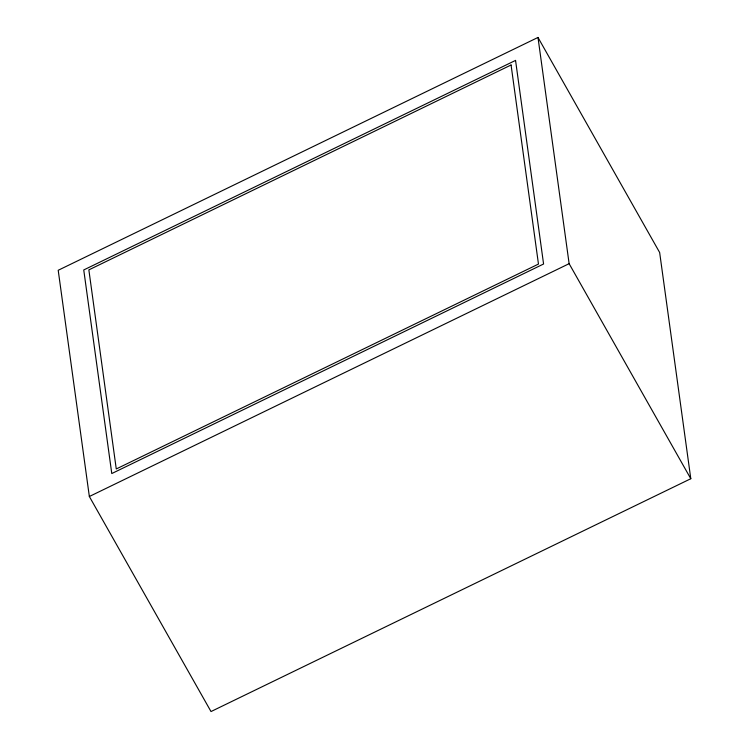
<?xml version="1.0" encoding="UTF-8"?>
<svg xmlns="http://www.w3.org/2000/svg" width="749" height="749" viewBox="0 0 749 749"><rect width="100%" height="100%" fill="white"/><g stroke="black" fill="none" stroke-linecap="round" stroke-linejoin="round"><path stroke-width="1.12" d="M537.988 37.45L58.207 270.277L89.346 496.503L211.012 711.55L690.793 478.723L659.654 252.497L537.988 37.45L569.128 263.676L690.793 478.723M89.346 496.503L569.128 263.676M515.555 60.407L83.748 269.949L111.779 473.546L543.577 264.004L515.555 60.407M511.071 64.994L88.859 269.883L116.264 468.958L538.465 264.069L511.071 64.994"/></g></svg>
